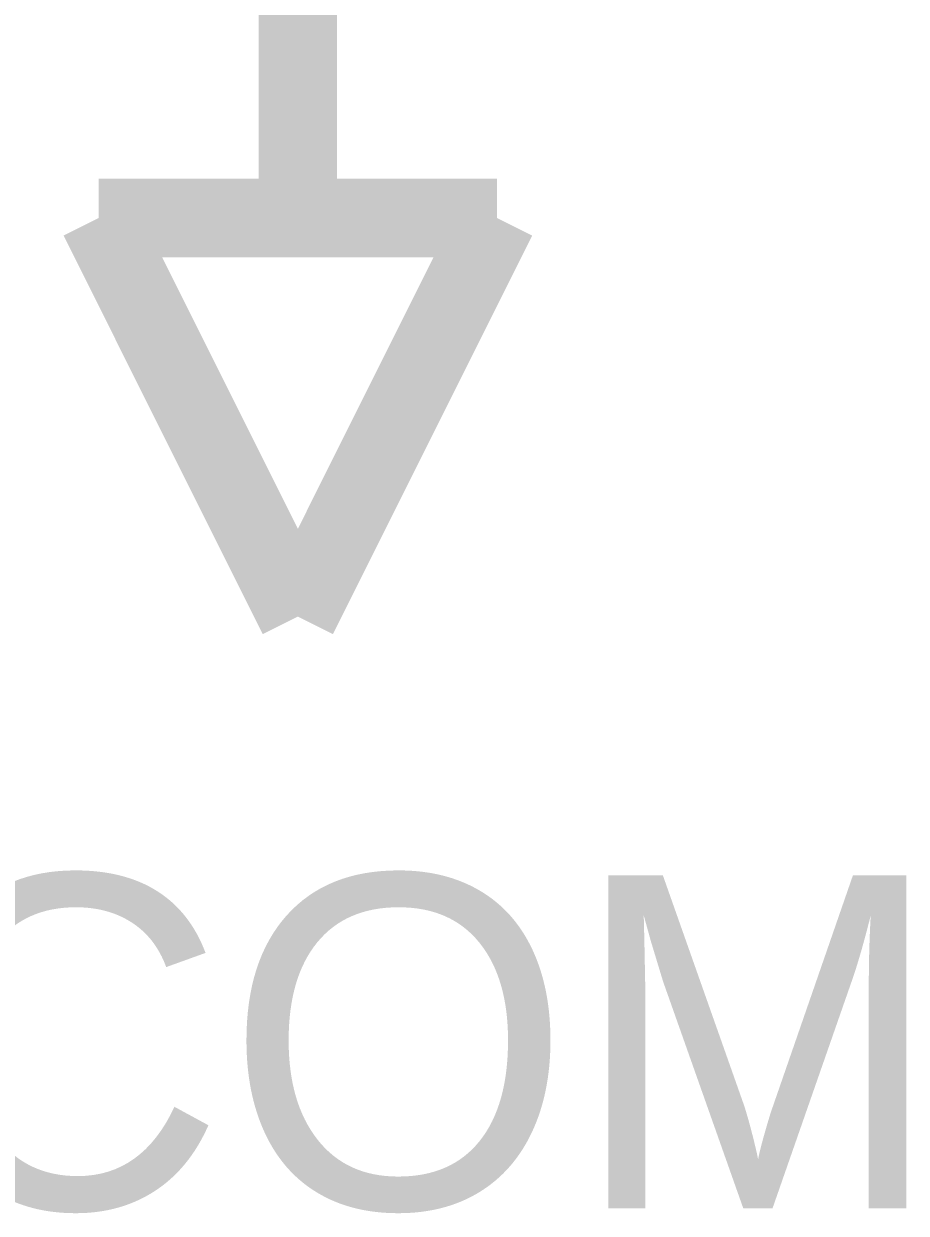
# Model space of a CAD drawing. Header units: inches. Extents: x 0 to 11, y 0 to 8.5.
# Drawn here: x 6.6587 to 6.7913, y 4.4101 to 4.5888 of the extents above; entities that cross this region are included whole.
import ezdxf

# ---------------------------------------------------------------- set-up
doc = ezdxf.new("R2010")
doc.units = ezdxf.units.IN
doc.header["$MEASUREMENT"] = 0
doc.layers.add('Sheet', color=255, linetype='Continuous')

msp = doc.modelspace()

# ---------------------------------------------------------------- linework, layer by layer
at = {"layer": 'Sheet', "const_width": 0.0118}
for points in [[(6.69989, 4.59985), (6.69989, 4.55964)], [(6.69989, 4.49976), (6.66996, 4.55964)], [(6.66996, 4.55964), (6.72982, 4.55964)], [(6.69989, 4.49976), (6.72982, 4.55964)]]:
    msp.add_lwpolyline(points, dxfattribs=at)

# ---------------------------------------------------------------- texts
at = {"layer": 'Sheet'}
msp.add_text('PS.COM', height=0.050042, dxfattribs=at).set_placement((6.53281, 4.41085))

doc.saveas('drawing.dxf')
